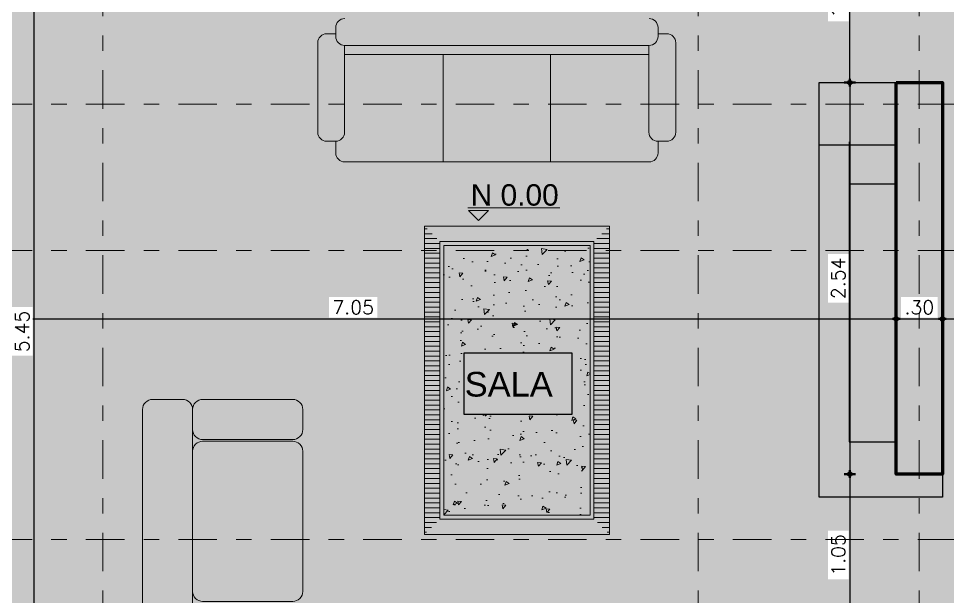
# Model space of a CAD drawing. Header units: metres. Extents: x -50 to 76, y -61 to 14.
# Drawn here: x -10.93 to -4.9, y -3.19 to 0.55 of the extents above; entities that cross this region are included whole.
import ezdxf

# ---------------------------------------------------------------- set-up
doc = ezdxf.new("R2010")
doc.units = ezdxf.units.M
doc.header["$MEASUREMENT"] = 0
for name, pattern in [('CENTER', [2, 1.25, -0.25, 0.25, -0.25]), ('CENTERX2', [4, 2.5, -0.5, 0.5, -0.5]), ('DASHDOT2', [0.5, 0.25, -0.125, 0, -0.125])]:
    doc.linetypes.add(name, pattern=pattern)
for name, color, linetype, lineweight in [('1 AREAS HACH', 250, 'Continuous', 9), ('1 CHIMENEAS', 145, 'Continuous', 25), ('1 MUEBLES', 46, 'Continuous', 18), ('1 MUROS', 255, 'Continuous', 60), ('1 NIVELES', 145, 'Continuous', 18), ('1 TEXTOS', 4, 'Continuous', 20), ('COTAS', 251, 'Continuous', 35), ('EJES', 251, 'CENTERX2', 0), ('TEXTOS', 4, 'Continuous', 25)]:
    doc.layers.add(name, color=color, linetype=linetype, lineweight=lineweight)
doc.styles.add('cotas', font='romans.shx')
doc.styles.add('Estilo_Generado_1', font='arial.ttf')
doc.styles.add('LEROY', font='arial.ttf')
doc.dimstyles.new('COT-50', dxfattribs={"dimscale": 0.5, "dimtxt": 0.18, "dimasz": 0.05, "dimexe": 0.08, "dimexo": 0.1, "dimgap": 0.06, "dimtad": 1, "dimzin": 4, "dimdsep": 46, "dimtxsty": 'cotas', "dimblk1": 'COTA', "dimblk2": 'COTA', "dimsah": 1, "dimcen": 0.09, "dimse1": 1, "dimse2": 1, "dimclrd": 256, "dimclre": 253, "dimclrt": 14, "dimadec": 0, "dimazin": 0, "dimtfac": 1, "dimtix": 1, "dimtmove": 0, "dimatfit": 3, "dimldrblk": 'COTA', "dimfxl": 1, "dimtfill": 1, "dimtfillclr": 256, "dimtolj": 1, "dimtzin": 12, "dimarcsym": 0})

# ---------------------------------------------------------------- blocks, each defined once
blk = doc.blocks.new('COTA')
for p, q in [((-1, 0), (1, 0)), ((0, 1.5), (0, -1.5))]:
    blk.add_line(p, q)
blk.add_circle((0, 0), 0.5)
blk = doc.blocks.new('*D48')
at = {"layer": 'COTAS', "lineweight": -2, "transparency": 16777216}
blk.add_line((-19.5095, 7.1419), (0.2405, 7.1419), dxfattribs=at)
at = {"layer": 'Defpoints', "color": 0, "transparency": 16777216}
for p in [(0.2655, 7.1419), (-19.5345, 4.75), (0.2655, 0.15)]:
    blk.add_point(p, dxfattribs=at)
at = {"layer": 'COTAS', "lineweight": -2, "transparency": 16777216, "xscale": 0.025, "yscale": 0.025, "zscale": 0.025, "rotation": 180}
blk.add_blockref('COTA', (-19.5345, 7.1419), dxfattribs=at)
at = {"layer": 'COTAS', "lineweight": -2, "transparency": 16777216, "xscale": 0.025, "yscale": 0.025, "zscale": 0.025}
blk.add_blockref('COTA', (0.2655, 7.1419), dxfattribs=at)
at = {"layer": 'COTAS', "color": 14, "transparency": 16777216, "insert": (-9.6024, 7.2169), "char_height": 0.09, "attachment_point": 5, "style": 'cotas', "bg_fill": 3, "box_fill_scale": 1.25, "bg_fill_color": 256, "bg_fill_true_color": 13158600, "bg_fill_transparency": 0}
blk.add_mtext('\\A1;19.80', dxfattribs=at)
blk = doc.blocks.new('*D81')
at = {"layer": 'COTAS', "lineweight": -2, "transparency": 16777216}
blk.add_line((-12.2595, -1.3937), (-5.2595, -1.3937), dxfattribs=at)
at = {"layer": 'Defpoints', "color": 0, "transparency": 16777216}
for p in [(-5.2345, -1.3937), (-12.2845, -2.1), (-5.2345, -2.4)]:
    blk.add_point(p, dxfattribs=at)
at = {"layer": 'COTAS', "lineweight": -2, "transparency": 16777216, "xscale": 0.025, "yscale": 0.025, "zscale": 0.025, "rotation": 180}
blk.add_blockref('COTA', (-12.2845, -1.3937), dxfattribs=at)
at = {"layer": 'COTAS', "lineweight": -2, "transparency": 16777216, "xscale": 0.025, "yscale": 0.025, "zscale": 0.025}
blk.add_blockref('COTA', (-5.2345, -1.3937), dxfattribs=at)
at = {"layer": 'COTAS', "color": 14, "transparency": 16777216, "insert": (-8.7595, -1.3187), "char_height": 0.09, "attachment_point": 5, "style": 'cotas', "bg_fill": 3, "box_fill_scale": 1.25, "bg_fill_color": 256, "bg_fill_true_color": 13158600, "bg_fill_transparency": 0}
blk.add_mtext('\\A1;7.05', dxfattribs=at)
blk = doc.blocks.new('*D82')
at = {"layer": 'COTAS', "lineweight": -2, "transparency": 16777216}
blk.add_line((-5.2095, -1.3937), (-4.9595, -1.3937), dxfattribs=at)
at = {"layer": 'Defpoints', "color": 0, "transparency": 16777216}
for p in [(-4.9345, -1.3937), (-5.2345, -2.4), (-4.9345, -2.4)]:
    blk.add_point(p, dxfattribs=at)
at = {"layer": 'COTAS', "lineweight": -2, "transparency": 16777216, "xscale": 0.025, "yscale": 0.025, "zscale": 0.025, "rotation": 180}
blk.add_blockref('COTA', (-5.2345, -1.3937), dxfattribs=at)
at = {"layer": 'COTAS', "lineweight": -2, "transparency": 16777216, "xscale": 0.025, "yscale": 0.025, "zscale": 0.025}
blk.add_blockref('COTA', (-4.9345, -1.3937), dxfattribs=at)
at = {"layer": 'COTAS', "color": 14, "transparency": 16777216, "insert": (-5.0845, -1.3187), "char_height": 0.09, "attachment_point": 5, "style": 'cotas', "bg_fill": 3, "box_fill_scale": 1.25, "bg_fill_color": 256, "bg_fill_true_color": 13158600, "bg_fill_transparency": 0}
blk.add_mtext('\\A1;.30', dxfattribs=at)
blk = doc.blocks.new('*D83')
at = {"layer": 'COTAS', "lineweight": -2, "transparency": 16777216}
blk.add_line((-4.9095, -1.3937), (-1.2095, -1.3937), dxfattribs=at)
at = {"layer": 'Defpoints', "color": 0, "transparency": 16777216}
for p in [(-1.1845, -1.3937), (-4.9345, -2.4), (-1.1845, -2.95)]:
    blk.add_point(p, dxfattribs=at)
at = {"layer": 'COTAS', "lineweight": -2, "transparency": 16777216, "xscale": 0.025, "yscale": 0.025, "zscale": 0.025, "rotation": 180}
blk.add_blockref('COTA', (-4.9345, -1.3937), dxfattribs=at)
at = {"layer": 'COTAS', "lineweight": -2, "transparency": 16777216, "xscale": 0.025, "yscale": 0.025, "zscale": 0.025}
blk.add_blockref('COTA', (-1.1845, -1.3937), dxfattribs=at)
at = {"layer": 'COTAS', "color": 14, "transparency": 16777216, "insert": (-3.0595, -1.3187), "char_height": 0.09, "attachment_point": 5, "style": 'cotas', "bg_fill": 3, "box_fill_scale": 1.25, "bg_fill_color": 256, "bg_fill_true_color": 13158600, "bg_fill_transparency": 0}
blk.add_mtext('\\A1;3.75', dxfattribs=at)
blk = doc.blocks.new('*D153')
at = {"layer": 'COTAS', "lineweight": -2, "transparency": 16777216}
blk.add_line((-10.8333, 1.225), (-10.8333, -4.175), dxfattribs=at)
at = {"layer": 'Defpoints', "color": 0, "transparency": 16777216}
for p in [(-10.8845, 1.25), (-10.8333, -4.2), (-10.7845, -4.2)]:
    blk.add_point(p, dxfattribs=at)
at = {"layer": 'COTAS', "lineweight": -2, "transparency": 16777216, "xscale": 0.025, "yscale": 0.025, "zscale": 0.025}
for p, rotation in [((-10.8333, 1.25), 90), ((-10.8333, -4.2), 270)]:
    blk.add_blockref('COTA', p, dxfattribs=dict(at, rotation=rotation))
at = {"layer": 'COTAS', "color": 14, "transparency": 16777216, "insert": (-10.9083, -1.475), "char_height": 0.09, "attachment_point": 5, "rotation": 90, "style": 'cotas', "bg_fill": 3, "box_fill_scale": 1.25, "bg_fill_color": 256, "bg_fill_true_color": 13158600, "bg_fill_transparency": 0}
blk.add_mtext('\\A1;5.45', dxfattribs=at)
blk = doc.blocks.new('*D160')
at = {"layer": 'COTAS', "lineweight": -2, "transparency": 16777216}
blk.add_line((-5.5353, -2.425), (-5.5353, -3.425), dxfattribs=at)
at = {"layer": 'Defpoints', "color": 0, "transparency": 16777216}
for p in [(-4.9345, -2.4), (-5.5353, -3.45), (-4.9345, -3.45)]:
    blk.add_point(p, dxfattribs=at)
at = {"layer": 'COTAS', "lineweight": -2, "transparency": 16777216, "xscale": 0.025, "yscale": 0.025, "zscale": 0.025}
for p, rotation in [((-5.5353, -2.4), 90), ((-5.5353, -3.45), 270)]:
    blk.add_blockref('COTA', p, dxfattribs=dict(at, rotation=rotation))
at = {"layer": 'COTAS', "color": 14, "transparency": 16777216, "insert": (-5.6103, -2.925), "char_height": 0.09, "attachment_point": 5, "rotation": 90, "style": 'cotas', "bg_fill": 3, "box_fill_scale": 1.25, "bg_fill_color": 256, "bg_fill_true_color": 13158600, "bg_fill_transparency": 0}
blk.add_mtext('\\A1;1.05', dxfattribs=at)
blk = doc.blocks.new('*D161')
at = {"layer": 'COTAS', "lineweight": -2, "transparency": 16777216}
blk.add_line((-5.5353, 0.1139), (-5.5353, -2.375), dxfattribs=at)
at = {"layer": 'Defpoints', "color": 0, "transparency": 16777216}
for p in [(-5.2345, 0.1389), (-5.5353, -2.4), (-5.2345, -2.4)]:
    blk.add_point(p, dxfattribs=at)
at = {"layer": 'COTAS', "lineweight": -2, "transparency": 16777216, "xscale": 0.025, "yscale": 0.025, "zscale": 0.025}
for p, rotation in [((-5.5353, 0.1389), 90), ((-5.5353, -2.4), 270)]:
    blk.add_blockref('COTA', p, dxfattribs=dict(at, rotation=rotation))
at = {"layer": 'COTAS', "color": 14, "transparency": 16777216, "insert": (-5.6103, -1.1306), "char_height": 0.09, "attachment_point": 5, "rotation": 90, "style": 'cotas', "bg_fill": 3, "box_fill_scale": 1.25, "bg_fill_color": 256, "bg_fill_true_color": 13158600, "bg_fill_transparency": 0}
blk.add_mtext('\\A1;2.54', dxfattribs=at)
blk = doc.blocks.new('*D162')
at = {"layer": 'COTAS', "lineweight": -2, "transparency": 16777216}
blk.add_line((-5.5353, 0.1639), (-5.5353, 1.225), dxfattribs=at)
at = {"layer": 'Defpoints', "color": 0, "transparency": 16777216}
for p in [(-5.5353, 1.25), (-4.9345, 1.25), (-4.9345, 0.1389)]:
    blk.add_point(p, dxfattribs=at)
at = {"layer": 'COTAS', "lineweight": -2, "transparency": 16777216, "xscale": 0.025, "yscale": 0.025, "zscale": 0.025}
for p, rotation in [((-5.5353, 1.25), 90), ((-5.5353, 0.1389), 270)]:
    blk.add_blockref('COTA', p, dxfattribs=dict(at, rotation=rotation))
at = {"layer": 'COTAS', "color": 14, "transparency": 16777216, "insert": (-5.6103, 0.6944), "char_height": 0.09, "attachment_point": 5, "rotation": 90, "style": 'cotas', "bg_fill": 3, "box_fill_scale": 1.25, "bg_fill_color": 256, "bg_fill_true_color": 13158600, "bg_fill_transparency": 0}
blk.add_mtext('\\A1;1.11', dxfattribs=at)

msp = doc.modelspace()

# ---------------------------------------------------------------- hatches: boundary and pattern name
at = {"layer": '1 AREAS HACH'}
h = msp.add_hatch(dxfattribs=at)
h.set_pattern_fill('ANGLE', color=256)
h.set_pattern_definition([(0, (-39.43992, 0), (0, 0.275), [0.2, -0.075]), (90, (-39.43992, 0), (-0.275, 2e-17), [0.2, -0.075])])
h.paths.add_polyline_path([(-15.4845, 4.75), (-19.2345, 4.75), (-19.5345, 4.75), (-19.5345, -4.5), (-16.6345, -4.5), (-16.6345, -5.75), (-12.2845, -5.75), (-12.2845, -4.5), (-10.5845, -4.5), (-10.5845, -5.3), (-10.1845, -5.3), (-10.1845, -4.5), (-5.2345, -4.5), (-5.2345, -5.3), (-5.0845, -5.3), (-5.0845, -6.8), (0.2655, -6.8), (0.2655, 0.15), (-1.0345, 0.15), (-1.0345, 2.15), (-0.4345, 2.15), (-0.4345, 4.55), (-0.7345, 4.55), (-0.7345, 4.25), (-6.3145, 4.25), (-6.3145, 4.55), (-6.6845, 4.55), (-6.6845, 1.4), (-10.8845, 1.4), (-10.8845, 2.55), (-11.0845, 2.55), (-11.0845, 4.75), (-10.8845, 4.75), (-10.8845, 5.9), (-11.2345, 5.9), (-11.2345, 5.35), (-15.4845, 5.35)])
at = {"layer": '1 MUEBLES'}
h = msp.add_hatch(dxfattribs=at)
h.set_pattern_fill('LINE', color=256, scale=0.01, angle=180, style=0)
h.set_pattern_definition([(180, (768.415198, -281.16187), (-4e-18, -0.03175), [])])
h.paths.add_polyline_path([(-8.1967, -0.892), (-8.2967, -0.792), (-8.2967, -2.792), (-8.1967, -2.692)])
h.paths.add_polyline_path([(-7.1967, -2.692), (-7.0967, -2.792), (-7.0967, -0.792), (-7.1967, -0.892)])
h = msp.add_hatch(dxfattribs=at)
h.set_pattern_fill('AR-CONC', color=256, scale=0.04, angle=180, style=0)
h.set_pattern_definition([(230, (-97.52368, 12.65054), (-0.2869041, 0.02510085), [0.03, -0.33]), (175, (-97.52368, 12.65054), (0.0555005, -0.3008769), [0.024, -0.264]), (280.4514, (-97.5476, 12.65264), (-0.23140375, -0.2757758), [0.0254961, -0.2804568]), (226.1842, (-97.52368, 12.57054), (-0.4268964, 0.0662076), [0.045, -0.495]), (276.6356, (-97.55925, 12.57606), (-0.373865, -0.3896471), [0.0382441, -0.4206852]), (171.1842, (-97.5237, 12.57054), (-0.3738648, -0.3896474), [0.036, -0.396]), (201, (-97.56368, 12.59054), (-0.2387628, 0.16104756), [0.03, -0.33]), (146, (-97.56368, 12.59054), (-0.0973261, -0.29006), [0.024, -0.264]), (251.4514, (-97.58358, 12.60396), (-0.33608905, -0.1290122), [0.0254961, -0.2804568]), (217.5, (-97.52368, 12.65054), (-0.00486394, -0.13315754), [0, -0.2608, 0, -0.268, 0, -0.265]), (187.5, (-97.52368, 12.65054), (-0.10522781, -0.15776468), [0, -0.1528, 0, -0.2548, 0, -0.101]), (147.5, (-97.43448, 12.65054), (-0.21352897, 0.00902195), [0, -0.1, 0, -0.312, 0, -0.414]), (137.5, (-97.39448, 12.65054), (-0.23327447, -0.040042), [0, -0.13, 0, -0.2072, 0, -0.294])])
h.paths.add_polyline_path([(-7.2217, -2.667), (-7.2217, -0.917), (-8.1717, -0.917), (-8.1717, -2.667)])
h.paths.add_polyline_path([(-8.0393, -2.0142), (-8.0393, -1.6142), (-7.3393, -1.6142), (-7.3393, -2.0142)], flags=16)
h.paths.add_polyline_path([(-8.0651, -1.6735), (-7.3079, -1.6735), (-7.3079, -1.9735), (-8.0651, -1.9735)], flags=24)

# ---------------------------------------------------------------- linework, layer by layer
msp.add_lwpolyline([(-8.0393, -1.6142), (-7.3393, -1.6142), (-7.3393, -2.0142), (-8.0393, -2.0142)], close=True)
at = {"layer": '1 CHIMENEAS'}
for points in [[(-4.9345, -2.4), (-4.9345, -2.55), (-5.7345, -2.55), (-5.7345, 0.1389), (-5.2345, 0.1389)], [(-5.7345, -0.2646), (-5.2445, -0.2646)], [(-5.539, -0.2446), (-5.539, -2.1904), (-5.2345, -2.1904)], [(-5.539, -0.5185), (-5.2345, -0.5185)]]:
    msp.add_lwpolyline(points, dxfattribs=at)
at = {"layer": '1 MUEBLES'}
for p, q in [((-8.8725, 0.4962), (-8.8725, 0.4381)), ((-6.7807, 0.4381), (-6.7807, 0.4962)), ((-8.8734, 0.4561), (-8.9315, 0.4561)), ((-6.7235, 0.4561), (-6.7816, 0.4561)), ((-8.9896, 0.398), (-8.9896, -0.183)), ((-8.8153, -0.183), (-8.8153, 0.38)), ((-8.8144, 0.38), (-6.8388, 0.38)), ((-6.8397, 0.38), (-6.8397, -0.183)), ((-6.6654, -0.183), (-6.6654, 0.398)), ((-8.8144, 0.3219), (-6.8397, 0.3219)), ((-8.1752, -0.3754), (-8.1752, 0.3219)), ((-7.4779, -0.3754), (-7.4779, 0.3219)), ((-8.9315, -0.2412), (-8.8734, -0.2412)), ((-8.8725, -0.2411), (-8.8725, -0.3173)), ((-6.7816, -0.2412), (-6.7235, -0.2412)), ((-6.7807, -0.3173), (-6.7807, -0.2412)), ((-6.8388, -0.3754), (-8.8144, -0.3754))]:
    msp.add_line(p, q, dxfattribs=at)
for points in [[(-8.2967, -2.792), (-8.2967, -0.792), (-7.0967, -0.792), (-7.0967, -2.792)], [(-8.1967, -2.692), (-8.1967, -0.892), (-7.1967, -0.892), (-7.1967, -2.692)], [(-8.1717, -2.667), (-8.1717, -0.917), (-7.2217, -0.917), (-7.2217, -2.667)]]:
    msp.add_lwpolyline(points, close=True, dxfattribs=at)
for points in [[(-10.1268, -4.2013), (-10.1268, -1.9813, -0.414214), (-10.0618, -1.9163), (-9.8668, -1.9163)], [(-9.8668, -1.9163, -0.414214), (-9.8018, -1.9813), (-9.8018, -4.2013, -0.414214), (-9.8668, -4.2663), (-10.0618, -4.2663, -0.469378)], [(-9.0868, -2.1113, -0.414214), (-9.1518, -2.1763), (-9.7368, -2.1763, -0.414214), (-9.8018, -2.1113), (-9.8018, -1.9813, -0.414214), (-9.7368, -1.9163, -1)], [(-9.7368, -1.9163), (-9.1518, -1.9163, -0.414214), (-9.0868, -1.9813), (-9.0868, -2.1113, -1), (-9.0868, -2.1113, 1)], [(-9.7368, -2.1873), (-9.1518, -2.1873, -0.414214), (-9.0868, -2.2523), (-9.0868, -3.1613, -0.414214), (-9.1518, -3.2263), (-9.7368, -3.2263, -0.414214), (-9.8018, -3.1613, -24.184264)], [(-9.8018, -3.1613), (-9.8018, -2.2523, -0.414214), (-9.7368, -2.1873, -0.669212)]]:
    msp.add_lwpolyline(points, format="xyb", dxfattribs=at)
for centre, start, end in [((-8.8144, 0.4962), 90, 180), ((-8.8144, 0.4962), 90, 180), ((-6.8388, 0.4962), 0, 90), ((-8.9315, 0.398), 90, 180), ((-8.8144, 0.4381), 180, 270), ((-6.8388, 0.4381), 270, 0), ((-6.7235, 0.398), 0, 90), ((-8.9315, -0.183), 180, 270), ((-8.8734, -0.183), 270, 0), ((-6.7816, -0.183), 180, 270), ((-6.7235, -0.183), 270, 0), ((-8.8144, -0.3173), 180, 270), ((-6.8388, -0.3173), 270, 0)]:
    msp.add_arc(centre, 0.0581, start, end, dxfattribs=at)
at = {"layer": '1 MUROS'}
msp.add_lwpolyline([(-5.2345, 0.1389), (-4.9345, 0.1389), (-4.9345, -2.4), (-5.2345, -2.4)], close=True, dxfattribs=at)
at = {"layer": '1 NIVELES', "color": 2, "linetype": 'CENTER'}
for p, q in [((-8.0143, -0.6723), (-7.4176, -0.6723)), ((-7.9465, -0.7562), (-8.0119, -0.6912)), ((-8.0119, -0.6912), (-7.8812, -0.6912)), ((-7.9465, -0.7562), (-7.8812, -0.6912))]:
    msp.add_line(p, q, dxfattribs=at)

# ---------------------------------------------------------------- texts
at = {"layer": '1 TEXTOS', "insert": (-8.0356, -1.7374), "char_height": 0.16, "attachment_point": 1, "style": 'Estilo_Generado_1'}
msp.add_mtext('\\A1;{\\pql;\\fArial|b0|i0|c0|p34;SALA}', dxfattribs=at)
at = {"layer": 'TEXTOS', "color": 2, "style": 'LEROY'}
msp.add_text('N 0.00', height=0.13885, rotation=0.0654, dxfattribs=at).set_placement((-7.9967, -0.6595))

# ---------------------------------------------------------------- next in the draw order: dimensions: what is measured, and where the dimension line sits
at = {"layer": 'COTAS'}
dim = msp.add_linear_dim(base=(0.2655, 7.1419), p1=(-19.5345, 4.75), p2=(0.2655, 0.15), dimstyle='COT-50', dxfattribs=at)
dim.commit()
dim.dimension.update_dxf_attribs({"geometry": '*D48', "text_midpoint": (-9.6024, 7.1419), "dimtype": 160})
dim = msp.add_linear_dim(base=(-5.2345, -1.3937), p1=(-12.2845, -2.1), p2=(-5.2345, -2.4), dimstyle='COT-50', dxfattribs=at)
dim.commit()
dim.dimension.update_dxf_attribs({"geometry": '*D81', "text_midpoint": (-8.7595, -1.3187)})

# ---------------------------------------------------------------- next in the draw order: linework, layer by layer
at = {"layer": 'EJES', "linetype": 'DASHDOT2'}
for p, q in [((-10.3845, -10.2308), (-10.3845, 7.233)), ((-10.3845, -10.2308), (-10.3845, 7.233)), ((-6.5195, -10.2308), (-6.5195, 7.233)), ((-6.5195, -10.2308), (-6.5195, 7.233))]:
    msp.add_line(p, q, dxfattribs=at)

# ---------------------------------------------------------------- next in the draw order: dimensions: what is measured, and where the dimension line sits
at = {"layer": 'COTAS'}
dim = msp.add_linear_dim(base=(-10.8333, -4.2), p1=(-10.8845, 1.25), p2=(-10.7845, -4.2), angle=90, dimstyle='COT-50', dxfattribs=at)
dim.commit()
dim.dimension.update_dxf_attribs({"geometry": '*D153', "text_midpoint": (-10.9083, -1.475)})
dim = msp.add_linear_dim(base=(-4.9345, -1.3937), p1=(-5.2345, -2.4), p2=(-4.9345, -2.4), dimstyle='COT-50', dxfattribs=at)
dim.commit()
dim.dimension.update_dxf_attribs({"geometry": '*D82', "text_midpoint": (-5.0845, -1.3187)})

# ---------------------------------------------------------------- next in the draw order: dimensions: what is measured, and where the dimension line sits
dim = msp.add_linear_dim(base=(-1.1845, -1.3937), p1=(-4.9345, -2.4), p2=(-1.1845, -2.95), dimstyle='COT-50', dxfattribs=at)
dim.commit()
dim.dimension.update_dxf_attribs({"geometry": '*D83', "text_midpoint": (-3.0595, -1.3187)})

# ---------------------------------------------------------------- next in the draw order: dimensions: what is measured, and where the dimension line sits
dim = msp.add_linear_dim(base=(-5.5353, -3.45), p1=(-4.9345, -2.4), p2=(-4.9345, -3.45), angle=90, dimstyle='COT-50', dxfattribs=at)
dim.commit()
dim.dimension.update_dxf_attribs({"geometry": '*D160', "text_midpoint": (-5.6103, -2.925)})

# ---------------------------------------------------------------- next in the draw order: linework, layer by layer
at = {"layer": 'EJES', "linetype": 'DASHDOT2'}
msp.add_line((-21.2941, -2.825), (2.4004, -2.825), dxfattribs=at)

# ---------------------------------------------------------------- next in the draw order: dimensions: what is measured, and where the dimension line sits
at = {"layer": 'COTAS'}
dim = msp.add_linear_dim(base=(-5.5353, -2.4), p1=(-5.2345, 0.1389), p2=(-5.2345, -2.4), angle=90, dimstyle='COT-50', dxfattribs=at)
dim.commit()
dim.dimension.update_dxf_attribs({"geometry": '*D161', "text_midpoint": (-5.6103, -1.1306)})

# ---------------------------------------------------------------- next in the draw order: linework, layer by layer
at = {"layer": 'EJES', "linetype": 'DASHDOT2'}
for p, q in [((-21.2941, 0), (2.3375, 0)), ((-21.2941, -0.95), (2.3375, -0.95))]:
    msp.add_line(p, q, dxfattribs=at)

# ---------------------------------------------------------------- next in the draw order: dimensions: what is measured, and where the dimension line sits
at = {"layer": 'COTAS'}
dim = msp.add_linear_dim(base=(-5.5353, 1.25), p1=(-4.9345, 0.1389), p2=(-4.9345, 1.25), angle=90, dimstyle='COT-50', dxfattribs=at)
dim.commit()
dim.dimension.update_dxf_attribs({"geometry": '*D162', "text_midpoint": (-5.6103, 0.6944)})

# ---------------------------------------------------------------- next in the draw order: linework, layer by layer
at = {"layer": 'EJES', "linetype": 'DASHDOT2'}
msp.add_line((-5.0845, -10.2308), (-5.0845, 7.233), dxfattribs=at)
msp.add_line((-5.0845, -10.2308), (-5.0845, 7.233), dxfattribs=at)

doc.saveas('drawing.dxf')
